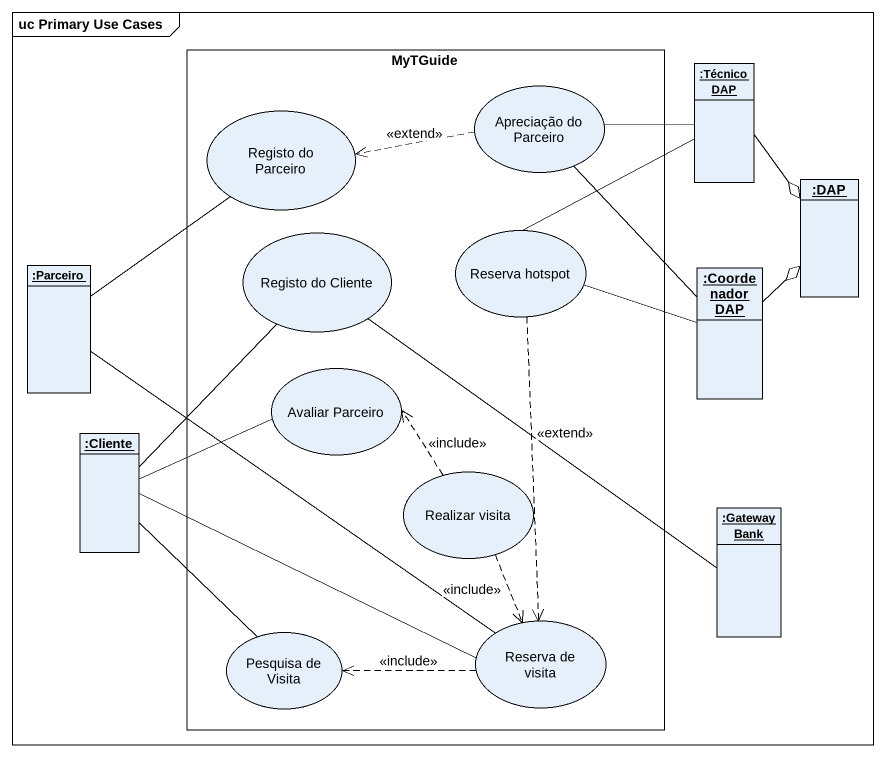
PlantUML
@startuml
mainframe uc Primary Use Cases
allowmixing
hide circle
hide empty members
rectangle MyTGuide {
  usecase "Registo do Parceiro" as Registo_do_Parceiro
  usecase "Apreciação do Parceiro" as Apreciação_do_Parceiro
  usecase "Registo do Cliente" as Registo_do_Cliente
  usecase "Reserva hotspot" as Reserva_hotspot
  usecase "Avaliar Parceiro" as Avaliar_Parceiro
  usecase "Realizar visita" as Realizar_visita
  usecase "Pesquisa de Visita" as Pesquisa_de_Visita
  usecase "Reserva de visita" as Reserva_de_visita
}
object ":Técnico DAP" as Técnico_DAP
object ":DAP" as DAP
object ":Parceiro" as Parceiro
object ":Coordenador DAP" as Coordenador_DAP
object ":Cliente" as Cliente
object ":Gateway Bank" as Gateway_Bank
Técnico_DAP --o DAP
Técnico_DAP -- Reserva_hotspot
Registo_do_Parceiro -- Parceiro
Apreciação_do_Parceiro -right- Técnico_DAP
Apreciação_do_Parceiro .left.> Registo_do_Parceiro : <<extend>>
Apreciação_do_Parceiro -- Coordenador_DAP
Registo_do_Cliente -- Gateway_Bank
Reserva_hotspot -right- Coordenador_DAP
Reserva_hotspot ..> Reserva_de_visita : <<extend>>
Parceiro -- Reserva_de_visita
Coordenador_DAP -up-o DAP
Cliente -up- Registo_do_Cliente
Cliente -right- Avaliar_Parceiro
Cliente -- Pesquisa_de_Visita
Cliente -right- Reserva_de_visita
Realizar_visita .up.> Avaliar_Parceiro : <<include>>
Realizar_visita ..> Reserva_de_visita : <<include>>
Reserva_de_visita .left.> Pesquisa_de_Visita : <<include>>
@enduml
